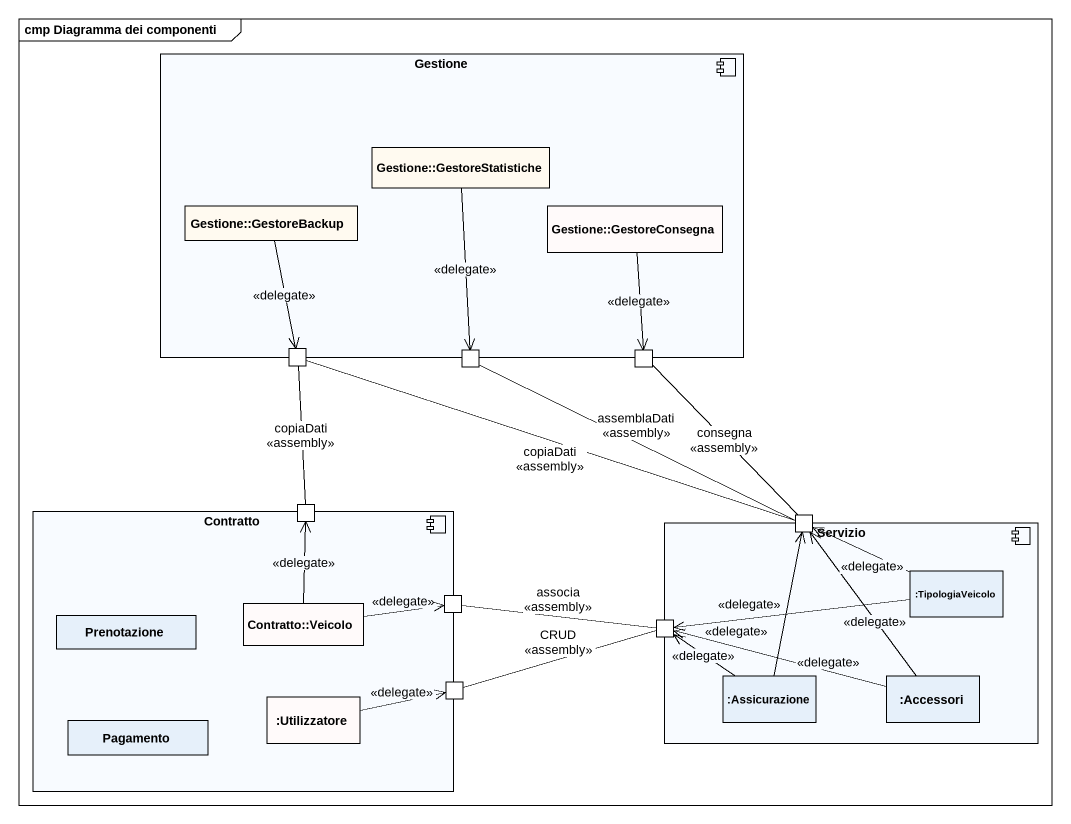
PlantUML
@startuml
mainframe cmp Diagramma dei componenti
allowmixing
hide circle
hide empty members
component Gestione {
  rectangle "Gestione::GestoreStatistiche" as Gestione_GestoreStatistiche #FFFAF0
  rectangle "Gestione::GestoreBackup" as Gestione_GestoreBackup #FFFAF0
  rectangle "Gestione::GestoreConsegna" as Gestione_GestoreConsegna #FFFAFA
  port " " as port1
  port " " as port2
  port " " as port3
}
component Contratto {
  port " " as port4
  class Prenotazione
  rectangle "Contratto::Veicolo" as Contratto_Veicolo #FFFAFA
  port " " as port6
  class Pagamento
  rectangle ":Utilizzatore" as Utilizzatore #FFFAFA
  port " " as port8
}
component Servizio {
  port " " as port5
  rectangle ":TipologiaVeicolo" as TipologiaVeicolo
  port " " as port7
  rectangle ":Assicurazione" as Assicurazione
  rectangle ":Accessori" as Accessori
}
Gestione_GestoreConsegna --> port3 : <<delegate>>
port1 <-up- Gestione_GestoreBackup : <<delegate>>
port1 -- port4 : copiaDati\n<<assembly>>
port1 -right- port5 : copiaDati\n<<assembly>>
port2 <-up- Gestione_GestoreStatistiche : <<delegate>>
port2 -right- port5 : assemblaDati\n<<assembly>>
port3 -- port5 : consegna\n<<assembly>>
TipologiaVeicolo -left-> port5 : <<delegate>>
TipologiaVeicolo -left-> port7 : <<delegate>>
Contratto_Veicolo -up-> port4 : <<delegate>>
Contratto_Veicolo -right-> port6 : <<delegate>>
port6 -right- port7 : associa\n<<assembly>>
Assicurazione -up-> port5 : <<delegate>>
Assicurazione -up-> port7 : <<delegate>>
Accessori -up-> port5 : <<delegate>>
Accessori -left-> port7 : <<delegate>>
Utilizzatore -right-> port8 : <<delegate>>
port8 -right- port7 : CRUD\n<<assembly>>
@enduml
